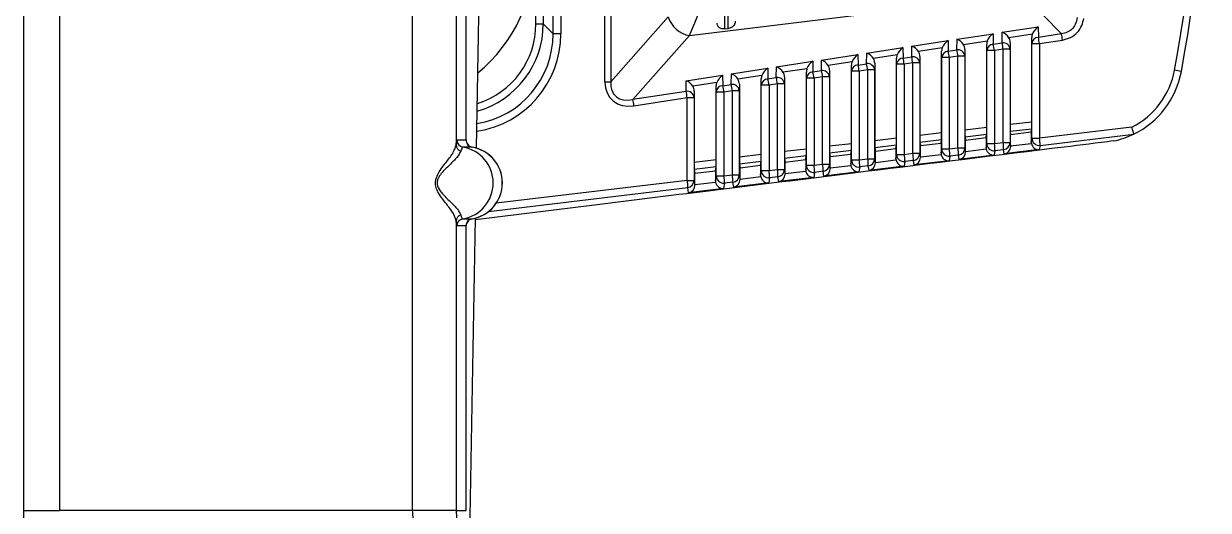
# Model space of a CAD drawing. Extents: x 7 to 135, y 3 to 97.
# Drawn here: x 60.653 to 62.281, y 40.507 to 41.176 of the extents above; entities that cross this region are included whole.
import ezdxf

# ---------------------------------------------------------------- set-up
doc = ezdxf.new("R2010")
doc.units = 0
doc.header["$MEASUREMENT"] = 0
doc.layers.add('OBJECT', color=7, linetype='CONTINUOUS')

msp = doc.modelspace()

# ---------------------------------------------------------------- linework, layer by layer
at = {"layer": 'OBJECT'}
for p, q in [((60.6532, 39.8864), (60.6532, 43.2274)), ((60.6532, 40.5066), (60.6532, 42.6072)), ((60.7022, 42.6072), (60.7022, 40.5066)), ((61.1876, 40.5066), (61.1876, 42.6072)), ((61.4519, 41.096), (61.4519, 41.938)), ((61.46, 41.938), (61.46, 41.096)), ((61.3809, 41.162), (61.3809, 41.872)), ((61.3914, 41.872), (61.3914, 41.162)), ((61.6165, 41.8652), (61.6165, 41.1688)), ((61.6212, 41.1693), (61.6212, 41.8646)), ((61.3572, 41.1757), (61.3572, 41.8583)), ((61.3672, 41.8583), (61.3672, 41.1757)), ((61.2475, 41.5044), (61.2475, 41.0094)), ((61.2757, 41.0047), (61.2845, 41.5127)), ((61.2613, 41.016), (61.2613, 41.4978)), ((61.5682, 41.1596), (62.0269, 41.2159)), ((62.0269, 41.2159), (62.0794, 41.162)), ((61.539, 41.1854), (61.46, 41.096)), ((61.3572, 41.1757), (61.3672, 41.1757)), ((61.3809, 41.162), (61.3672, 41.1757)), ((61.3914, 41.162), (61.3809, 41.162)), ((61.6165, 41.1688), (61.6212, 41.1693)), ((61.936, 41.1546), (61.9856, 41.1622)), ((61.9856, 41.1622), (61.9858, 41.1477)), ((61.9978, 41.1495), (61.998, 41.1641)), ((61.998, 41.1641), (62.0476, 41.1717)), ((62.0395, 41.1616), (62.0071, 41.1567)), ((62.0476, 41.1717), (62.0478, 41.1572)), ((62.0794, 41.162), (62.0478, 41.1572)), ((61.4904, 41.0716), (61.5682, 41.1596)), ((61.8737, 41.1305), (61.8739, 41.1451)), ((61.8739, 41.1451), (61.9236, 41.1527)), ((61.9236, 41.1527), (61.9239, 41.1382)), ((61.9357, 41.14), (61.936, 41.1546)), ((61.9776, 41.1521), (61.9451, 41.1471)), ((61.9769, 41.1391), (61.9768, 41.1475)), ((61.9768, 41.0337), (61.9768, 41.1475)), ((61.9858, 41.1477), (61.9978, 41.1495)), ((62.009, 41.15), (62.0088, 41.1409)), ((62.009, 41.15), (62.009, 41.0376)), ((62.0389, 41.1486), (62.0387, 41.1571)), ((62.0387, 41.0411), (62.0387, 41.1571)), ((62.0389, 41.0186), (62.0389, 41.1486)), ((62.0389, 41.1486), (62.0494, 41.1486)), ((62.0494, 41.1486), (62.081, 41.1534)), ((62.0494, 41.1486), (62.0494, 41.0186)), ((61.7499, 41.126), (61.7997, 41.1337)), ((61.7997, 41.1337), (61.7999, 41.1191)), ((61.8117, 41.1209), (61.8119, 41.1355)), ((61.8119, 41.1355), (61.8617, 41.1432)), ((61.8536, 41.1331), (61.821, 41.1281)), ((61.8529, 41.1201), (61.8528, 41.1285)), ((61.8528, 41.0188), (61.8528, 41.1285)), ((61.8617, 41.1432), (61.8619, 41.1287)), ((61.8619, 41.1287), (61.8737, 41.1305)), ((61.9156, 41.1426), (61.8831, 41.1376)), ((61.8849, 41.131), (61.8848, 41.1219)), ((61.8849, 41.131), (61.8849, 41.0227)), ((61.9149, 41.1296), (61.9148, 41.138)), ((61.9148, 41.0263), (61.9148, 41.138)), ((61.9254, 41.1296), (61.9149, 41.1296)), ((61.9149, 41.0037), (61.9149, 41.1296)), ((61.9239, 41.1382), (61.9357, 41.14)), ((61.9373, 41.1314), (61.9254, 41.1296)), ((61.9254, 41.1296), (61.9254, 41.0037)), ((61.9373, 41.0051), (61.9373, 41.1314)), ((61.9468, 41.1314), (61.9373, 41.1314)), ((61.9469, 41.1405), (61.9468, 41.1314)), ((61.9468, 41.1314), (61.9468, 41.0051)), ((61.9469, 41.1405), (61.9469, 41.0301)), ((61.9874, 41.1391), (61.9769, 41.1391)), ((61.9769, 41.0111), (61.9769, 41.1391)), ((61.9994, 41.1409), (61.9874, 41.1391)), ((61.9874, 41.1391), (61.9874, 41.0111)), ((61.9994, 41.0125), (61.9994, 41.1409)), ((62.0088, 41.1409), (61.9994, 41.1409)), ((62.0088, 41.1409), (62.0088, 41.0125)), ((61.6258, 41.107), (61.6758, 41.1146)), ((61.6758, 41.1146), (61.676, 41.1001)), ((61.6876, 41.1019), (61.6879, 41.1165)), ((61.6879, 41.1165), (61.7377, 41.1242)), ((61.7297, 41.1141), (61.697, 41.1091)), ((61.7377, 41.1242), (61.7379, 41.1096)), ((61.7497, 41.1114), (61.7499, 41.126)), ((61.7917, 41.1236), (61.759, 41.1186)), ((61.7609, 41.1119), (61.7607, 41.1028)), ((61.7609, 41.1119), (61.7609, 41.0078)), ((61.791, 41.1105), (61.7908, 41.119)), ((61.7908, 41.0114), (61.7908, 41.119)), ((61.7999, 41.1191), (61.8117, 41.1209)), ((61.8133, 41.1123), (61.8015, 41.1105)), ((61.8133, 40.9902), (61.8133, 41.1123)), ((61.8227, 41.1123), (61.8133, 41.1123)), ((61.8229, 41.1215), (61.8227, 41.1123)), ((61.8227, 41.1123), (61.8227, 40.9902)), ((61.8229, 41.1215), (61.8229, 41.0152)), ((61.8635, 41.1201), (61.8529, 41.1201)), ((61.8529, 40.9962), (61.8529, 41.1201)), ((61.8753, 41.1219), (61.8635, 41.1201)), ((61.8635, 41.1201), (61.8635, 40.9962)), ((61.8753, 40.9977), (61.8753, 41.1219)), ((61.8848, 41.1219), (61.8753, 41.1219)), ((61.8848, 41.1219), (61.8848, 40.9977)), ((61.4519, 41.096), (61.46, 41.096)), ((61.5636, 41.0829), (61.5638, 41.0975)), ((61.5638, 41.0975), (61.6138, 41.1051)), ((61.6138, 41.1051), (61.614, 41.0906)), ((61.6256, 41.0924), (61.6258, 41.107)), ((61.6677, 41.1046), (61.6349, 41.0995)), ((61.667, 41.0915), (61.6669, 41.1)), ((61.6669, 40.9965), (61.6669, 41.1)), ((61.676, 41.1001), (61.6876, 41.1019)), ((61.6988, 41.1024), (61.6987, 41.0933)), ((61.6988, 41.1024), (61.6988, 41.0004)), ((61.729, 41.101), (61.7289, 41.1095)), ((61.7289, 41.004), (61.7289, 41.1095)), ((61.7395, 41.101), (61.729, 41.101)), ((61.729, 40.9814), (61.729, 41.101)), ((61.7379, 41.1096), (61.7497, 41.1114)), ((61.7512, 41.1028), (61.7395, 41.101)), ((61.7395, 41.101), (61.7395, 40.9814)), ((61.7512, 40.9828), (61.7512, 41.1028)), ((61.7607, 41.1028), (61.7512, 41.1028)), ((61.7607, 41.1028), (61.7607, 40.9828)), ((61.8015, 41.1105), (61.791, 41.1105)), ((61.791, 40.9888), (61.791, 41.1105)), ((61.8015, 41.1105), (61.8015, 40.9888)), ((61.5636, 41.0829), (61.4904, 41.0716)), ((61.6057, 41.0951), (61.5729, 41.09)), ((61.5748, 41.0834), (61.5746, 41.0743)), ((61.5748, 41.0834), (61.5748, 40.9855)), ((61.6051, 41.082), (61.6049, 41.0905)), ((61.6049, 40.9891), (61.6049, 41.0905)), ((61.6051, 40.9665), (61.6051, 41.082)), ((61.6156, 41.082), (61.6051, 41.082)), ((61.614, 41.0906), (61.6256, 41.0924)), ((61.6272, 41.0838), (61.6156, 41.082)), ((61.6156, 41.082), (61.6156, 40.9665)), ((61.6272, 40.9679), (61.6272, 41.0838)), ((61.6367, 41.0838), (61.6272, 41.0838)), ((61.6368, 41.0929), (61.6367, 41.0838)), ((61.6367, 41.0838), (61.6367, 40.9679)), ((61.6368, 41.0929), (61.6368, 40.9929)), ((61.667, 40.9739), (61.667, 41.0915)), ((61.6776, 41.0915), (61.667, 41.0915)), ((61.6892, 41.0933), (61.6776, 41.0915)), ((61.6776, 41.0915), (61.6776, 40.9739)), ((61.6892, 40.9753), (61.6892, 41.0933)), ((61.6987, 41.0933), (61.6892, 41.0933)), ((61.6987, 41.0933), (61.6987, 40.9753)), ((61.4919, 41.063), (61.5652, 41.0743)), ((61.5652, 40.9604), (61.5652, 41.0743)), ((61.5652, 41.0743), (61.5746, 41.0743)), ((61.5746, 41.0743), (61.5746, 40.9604)), ((61.9469, 41.0301), (61.9768, 41.0337)), ((62.009, 41.0376), (62.0387, 41.0411)), ((62.0386, 41.0311), (62.009, 41.0276)), ((62.038, 41.027), (62.0386, 41.0311)), ((62.1764, 41.0338), (62.0494, 41.0186)), ((61.2485, 41.0161), (61.261, 41.0161)), ((61.261, 41.0161), (61.2613, 41.016)), ((61.8229, 41.0152), (61.8528, 41.0188)), ((61.8849, 41.0227), (61.9148, 41.0263)), ((61.9147, 41.0163), (61.885, 41.0127)), ((61.914, 41.0118), (61.9147, 41.0163)), ((61.9767, 41.0237), (61.947, 41.0201)), ((61.947, 41.0201), (61.9477, 41.0159)), ((61.9477, 41.0159), (61.976, 41.0194)), ((61.9477, 41.0003), (61.9477, 41.0159)), ((61.976, 41.0194), (61.9767, 41.0237)), ((61.976, 41.0194), (61.976, 41.0055)), ((62.009, 41.0276), (62.0097, 41.0235)), ((62.0097, 41.0235), (62.038, 41.027)), ((62.0097, 41.0079), (62.0097, 41.0235)), ((62.038, 41.027), (62.038, 41.0131)), ((62.038, 41.0131), (62.0389, 41.0186)), ((62.0389, 41.0186), (62.0494, 41.0186)), ((62.0501, 41.0086), (62.1788, 41.0241)), ((62.1788, 41.0241), (62.1787, 41.0241)), ((61.2693, 41.0062), (61.2568, 41.0062)), ((61.2696, 41.0062), (61.2693, 41.0062)), ((61.6988, 41.0004), (61.7289, 41.004)), ((61.7609, 41.0078), (61.7908, 41.0114)), ((61.7908, 41.0014), (61.7609, 40.9978)), ((61.79, 40.9966), (61.7908, 41.0014)), ((61.8527, 41.0088), (61.823, 41.0053)), ((61.823, 41.0053), (61.8237, 41.0007)), ((61.8237, 41.0007), (61.852, 41.0042)), ((61.8237, 40.9851), (61.8237, 41.0007)), ((61.852, 41.0042), (61.8527, 41.0088)), ((61.852, 41.0042), (61.852, 40.9903)), ((61.885, 41.0127), (61.8857, 41.0083)), ((61.8857, 41.0083), (61.914, 41.0118)), ((61.8857, 40.9927), (61.8857, 41.0083)), ((61.914, 41.0118), (61.914, 40.9979)), ((61.914, 40.9979), (61.9149, 41.0037)), ((61.9149, 41.0037), (61.9254, 41.0037)), ((61.9254, 41.0037), (61.9373, 41.0051)), ((61.9373, 41.0051), (61.9468, 41.0051)), ((61.9468, 41.0051), (61.9477, 40.9996)), ((61.9477, 41.0003), (61.9761, 41.0038)), ((61.976, 41.0055), (61.9769, 41.0111)), ((61.9769, 41.0111), (61.9874, 41.0111)), ((61.9881, 41.0012), (61.9871, 40.9951)), ((61.9874, 41.0111), (61.9994, 41.0125)), ((62, 41.0026), (61.9881, 41.0012)), ((61.9994, 41.0125), (62.0088, 41.0125)), ((62.001, 40.9968), (62, 41.0026)), ((62.0491, 41.0027), (62.001, 40.9968)), ((62.0088, 41.0125), (62.0097, 41.0072)), ((62.0097, 41.0079), (62.0381, 41.0114)), ((62.0501, 41.0086), (62.0491, 41.0027)), ((61.5748, 40.9855), (61.6049, 40.9891)), ((61.6368, 40.9929), (61.6669, 40.9965)), ((61.6668, 40.9865), (61.6369, 40.9829)), ((61.6369, 40.9829), (61.6377, 40.9779)), ((61.666, 40.9813), (61.6668, 40.9865)), ((61.7288, 40.994), (61.6989, 40.9904)), ((61.6989, 40.9904), (61.6997, 40.9855)), ((61.6997, 40.9855), (61.728, 40.989)), ((61.6997, 40.9699), (61.6997, 40.9855)), ((61.728, 40.989), (61.7288, 40.994)), ((61.728, 40.989), (61.728, 40.9751)), ((61.7395, 40.9814), (61.7512, 40.9828)), ((61.7512, 40.9828), (61.7607, 40.9828)), ((61.7607, 40.9828), (61.7617, 40.9768)), ((61.7609, 40.9978), (61.7617, 40.9931)), ((61.7617, 40.9931), (61.79, 40.9966)), ((61.7617, 40.9775), (61.7617, 40.9931)), ((61.79, 40.9966), (61.79, 40.9827)), ((61.79, 40.9827), (61.791, 40.9888)), ((61.791, 40.9888), (61.8015, 40.9888)), ((61.8015, 40.9888), (61.8133, 40.9902)), ((61.8133, 40.9902), (61.8227, 40.9902)), ((61.8227, 40.9902), (61.8237, 40.9844)), ((61.8237, 40.9851), (61.8521, 40.9886)), ((61.852, 40.9903), (61.8529, 40.9962)), ((61.8529, 40.9962), (61.8635, 40.9962)), ((61.8642, 40.9863), (61.8631, 40.9799)), ((61.8635, 40.9962), (61.8753, 40.9977)), ((61.876, 40.9877), (61.8642, 40.9863)), ((61.8753, 40.9977), (61.8848, 40.9977)), ((61.877, 40.9816), (61.876, 40.9877)), ((61.9251, 40.9875), (61.877, 40.9816)), ((61.8848, 40.9977), (61.8857, 40.992)), ((61.8857, 40.9927), (61.9141, 40.9962)), ((61.9261, 40.9938), (61.9251, 40.9875)), ((61.938, 40.9952), (61.9261, 40.9938)), ((61.939, 40.9892), (61.938, 40.9952)), ((61.9871, 40.9951), (61.939, 40.9892)), ((61.6048, 40.9791), (61.5748, 40.9755)), ((61.5748, 40.9755), (61.5757, 40.9703)), ((61.5757, 40.9703), (61.604, 40.9737)), ((61.5757, 40.9546), (61.5757, 40.9703)), ((61.604, 40.9737), (61.6048, 40.9791)), ((61.604, 40.9737), (61.604, 40.9599)), ((61.604, 40.9599), (61.6051, 40.9665)), ((61.6051, 40.9665), (61.6156, 40.9665)), ((61.6156, 40.9665), (61.6272, 40.9679)), ((61.6272, 40.9679), (61.6367, 40.9679)), ((61.6367, 40.9679), (61.6377, 40.9615)), ((61.6377, 40.9779), (61.666, 40.9813)), ((61.6377, 40.9622), (61.6377, 40.9779)), ((61.6377, 40.9622), (61.6661, 40.9657)), ((61.666, 40.9813), (61.666, 40.9675)), ((61.666, 40.9675), (61.667, 40.9739)), ((61.667, 40.9739), (61.6776, 40.9739)), ((61.6776, 40.9739), (61.6892, 40.9753)), ((61.6899, 40.9654), (61.6782, 40.964)), ((61.6892, 40.9753), (61.6987, 40.9753)), ((61.691, 40.9587), (61.6899, 40.9654)), ((61.6987, 40.9753), (61.6997, 40.9692)), ((61.6997, 40.9699), (61.7281, 40.9733)), ((61.728, 40.9751), (61.729, 40.9814)), ((61.729, 40.9814), (61.7395, 40.9814)), ((61.7402, 40.9715), (61.7391, 40.9646)), ((61.7519, 40.9729), (61.7402, 40.9715)), ((61.753, 40.9663), (61.7519, 40.9729)), ((61.8011, 40.9722), (61.753, 40.9663)), ((61.7617, 40.9775), (61.7901, 40.981)), ((61.8022, 40.9789), (61.8011, 40.9722)), ((61.814, 40.9803), (61.8022, 40.9789)), ((61.815, 40.974), (61.814, 40.9803)), ((61.8631, 40.9799), (61.815, 40.974)), ((61.2921, 40.9177), (61.5658, 40.9505)), ((61.5652, 40.9604), (61.3026, 40.9289)), ((61.5652, 40.9604), (61.5746, 40.9604)), ((61.567, 40.9435), (61.5658, 40.9505)), ((61.6151, 40.9494), (61.567, 40.9435)), ((61.5746, 40.9604), (61.5757, 40.9539)), ((61.5757, 40.9546), (61.6041, 40.9581)), ((61.6163, 40.9566), (61.6151, 40.9494)), ((61.6279, 40.958), (61.6163, 40.9566)), ((61.629, 40.9511), (61.6279, 40.958)), ((61.6771, 40.957), (61.629, 40.9511)), ((61.6782, 40.964), (61.6771, 40.957)), ((61.7391, 40.9646), (61.691, 40.9587)), ((61.445, 40.9274), (61.274, 40.9064)), ((61.2475, 40.9044), (61.2475, 40.5066)), ((61.2485, 40.8977), (61.2475, 40.9044)), ((61.2568, 40.9076), (61.2693, 40.9076)), ((61.2664, 40.472), (61.274, 40.9086)), ((61.2693, 40.9076), (61.2696, 40.9076)), ((61.261, 40.8977), (61.2485, 40.8977)), ((61.2613, 40.8978), (61.261, 40.8977)), ((61.2613, 40.5066), (61.2613, 40.8978)), ((60.6532, 40.5066), (60.7022, 40.5066)), ((61.1876, 40.5066), (60.7022, 40.5066)), ((61.2475, 40.5066), (61.1876, 40.5066)), ((61.2475, 40.5066), (61.2613, 40.5066))]:
    msp.add_line(p, q, dxfattribs=at)
at = {"layer": 'OBJECT', "flags": 128}
msp.add_lwpolyline([(61.5682, 41.1596), (61.5714, 41.1674), (61.5755, 41.1773), (61.5803, 41.1888), (61.5855, 41.2015), (61.591, 41.2147)], dxfattribs=at)
at = {"layer": 'OBJECT'}
for centre, radius, start, end in [((60.0319, 41.517), 2.24, 349.5863, 10.4137), ((60.0314, 41.517), 2.25, 349.5863, 10.4137), ((61.1364, 41.277), 0.22, 309.8996, 0), ((61.5748, 41.1964), 0.0374, 197.1828, 259.8172), ((61.969, 41.1373), 0.1132, 8.2202, 12.6469), ((61.9861, 41.1384), 0.00928, 91.9128, 175.8106), ((61.8749, 41.1228), 0.1137, 8.2265, 12.633), ((61.9993, 41.14), 0.0096, 5.3171, 98.953), ((61.8874, 41.1247), 0.1132, 8.2202, 12.6469), ((62.0481, 41.1479), 0.00928, 91.9181, 175.8053), ((61.9371, 41.1324), 0.1134, 8.2254, 12.6417), ((61.8622, 41.1194), 0.00928, 91.9143, 175.8091), ((61.7509, 41.1038), 0.1137, 8.2311, 12.6359), ((61.8752, 41.121), 0.0096, 5.3135, 98.9536), ((61.763, 41.1056), 0.1134, 8.2254, 12.6416), ((61.9242, 41.1289), 0.00928, 91.9181, 175.8053), ((61.8132, 41.1133), 0.1134, 8.2253, 12.6418), ((61.9372, 41.1305), 0.0096, 5.3133, 98.9538), ((61.8244, 41.115), 0.1141, 8.2392, 12.6279), ((61.8002, 41.1099), 0.00928, 91.9207, 175.8027), ((61.6895, 41.0944), 0.1132, 8.2202, 12.6469), ((61.8132, 41.1115), 0.0096, 5.3133, 98.9538), ((61.701, 41.0961), 0.1134, 8.2253, 12.6418), ((62.1268, 41.132), 0.11, 296.7863, 349.5863), ((62.1932, 40.8723), 0.2434, 77.8943, 80.1264), ((61.6763, 41.0908), 0.00928, 91.9124, 175.811), ((61.565, 41.0752), 0.1137, 8.2311, 12.6359), ((61.6891, 41.0924), 0.0096, 5.3133, 98.9538), ((61.5763, 41.0769), 0.1141, 8.2393, 12.6278), ((61.7383, 41.1004), 0.00928, 91.9181, 175.8053), ((61.6273, 41.0848), 0.1134, 8.2253, 12.6418), ((61.7512, 41.1019), 0.0096, 5.3117, 98.9554), ((61.6393, 41.0866), 0.1132, 8.2202, 12.6469), ((62.1263, 41.132), 0.12, 295.9218, 349.5863), ((61.5651, 41.0734), 0.0096, 5.3133, 98.9538), ((61.4529, 41.058), 0.1134, 8.2254, 12.6417), ((61.6143, 41.0813), 0.00928, 91.9207, 175.8027), ((61.5036, 41.0658), 0.1132, 8.2202, 12.6469), ((61.6271, 41.0829), 0.0096, 5.3133, 98.9541), ((61.5149, 41.0676), 0.1134, 8.2254, 12.6418), ((61.3794, 41.0468), 0.1137, 8.2265, 12.633), ((61.2585, 41.0161), 0.01, 179.995, 260.4041), ((61.271, 41.0161), 0.01, 179.9956, 260.3995), ((62.0489, 41.0186), 0.01, 180.0772, 276.9888), ((61.9964, 41.0099), 0.0537, 358.6692, 9.2874), ((62.1263, 41.132), 0.12, 282.1071, 295.9218), ((61.2571, 41.0096), 0.00955, 181.2561, 249.7851), ((61.2485, 40.9569), 0.05, 279.6019, 80.3981), ((61.261, 40.9569), 0.05, 279.6011, 80.3989), ((61.2611, 40.9569), 0.05, 279.7317, 80.2565), ((61.9249, 41.0037), 0.01, 180.0786, 276.9904), ((61.8724, 40.995), 0.0537, 358.6744, 9.2888), ((61.8843, 40.9964), 0.0537, 358.6692, 9.2874), ((61.9368, 41.0051), 0.01, 276.9747, 359.9372), ((61.9869, 41.0111), 0.01, 180.0756, 276.9904), ((61.9344, 41.0024), 0.0537, 358.6744, 9.2888), ((61.9464, 41.0039), 0.0537, 358.6744, 9.2888), ((61.9988, 41.0126), 0.01, 276.9765, 359.9353), ((61.6982, 40.9741), 0.0537, 358.6744, 9.2889), ((61.7507, 40.9828), 0.01, 276.9728, 359.9426), ((61.801, 40.9888), 0.01, 180.0815, 276.9875), ((61.7485, 40.9801), 0.0537, 358.6744, 9.2888), ((61.7603, 40.9815), 0.0537, 358.6744, 9.2889), ((61.8127, 40.9902), 0.01, 276.9766, 359.9389), ((61.8629, 40.9963), 0.01, 180.0755, 276.9906), ((61.8105, 40.9876), 0.0537, 358.6692, 9.2874), ((61.8223, 40.989), 0.0537, 358.6691, 9.2874), ((61.8748, 40.9977), 0.01, 276.9746, 359.9371), ((61.6151, 40.9665), 0.01, 180.0817, 276.9875), ((61.5626, 40.9578), 0.0537, 358.6744, 9.2889), ((61.5742, 40.9592), 0.0537, 358.6692, 9.2874), ((61.6267, 40.9679), 0.01, 276.9745, 359.9372), ((61.677, 40.9739), 0.01, 180.0756, 276.9906), ((61.6246, 40.9653), 0.0537, 358.6691, 9.2874), ((61.6362, 40.9667), 0.0537, 358.6692, 9.2874), ((61.6887, 40.9753), 0.01, 276.9746, 359.9371), ((61.739, 40.9814), 0.01, 180.0776, 276.9916), ((61.6864, 40.9727), 0.0538, 358.6834, 9.2799), ((61.5122, 40.9518), 0.0537, 358.6744, 9.2888), ((61.5646, 40.9605), 0.01, 276.9769, 359.9388), ((61.2571, 40.9042), 0.00955, 110.2149, 178.744), ((61.2585, 40.8977), 0.01, 99.5958, 180.0051), ((61.271, 40.8977), 0.01, 99.6004, 180.0045)]:
    msp.add_arc(centre, radius, start, end, dxfattribs=at)
for centre, major_axis, ratio, start_param, end_param in [((61.2565, 41.1624), (-0.0387, 0.1299), 0.994537, 2.99639, 4.421336), ((61.2559, 41.1624), (-0.0407, 0.1188), 0.993756, 2.97284, 4.380952), ((61.2418, 41.1766), (0.089, -0.089), 0.993631, 5.775852, 7.064785), ((61.2418, 41.1766), (0.0819, -0.0819), 0.992433, 5.801927, 7.064785), ((61.9867, 41.1536), (0.00828, 0.00979), 0.557988, 1.093963, 2.148375), ((61.999, 41.1555), (0.00883, -0.00769), 0.591833, 1.09893, 2.153342), ((62.0487, 41.1573), (0.0009, 0.0115), 0.862782, 1.251345, 1.657606), ((62.0486, 41.1631), (0.00828, 0.00979), 0.557988, 1.093963, 2.148375), ((61.875, 41.1365), (0.00883, -0.00769), 0.591833, 1.09893, 2.153342), ((61.9247, 41.1441), (0.00828, 0.00979), 0.557988, 1.093963, 2.148375), ((61.937, 41.146), (0.00883, -0.00769), 0.591833, 1.09893, 2.153342), ((61.9369, 41.1401), (0.0012, 0.0115), 0.861198, 4.83308, 5.450813), ((61.9868, 41.1478), (0.0009, 0.0115), 0.862782, 1.251345, 1.657606), ((61.999, 41.1497), (0.0012, 0.0115), 0.861198, 4.83308, 5.450813), ((61.8008, 41.1251), (0.00828, 0.00979), 0.557988, 1.093963, 2.148375), ((61.813, 41.1269), (0.00883, -0.00769), 0.591833, 1.09893, 2.153342), ((61.8628, 41.1288), (0.0009, 0.0115), 0.862782, 1.251345, 1.657606), ((61.8627, 41.1346), (0.00828, 0.00979), 0.557988, 1.093963, 2.148375), ((61.8749, 41.1306), (0.0012, 0.0115), 0.861198, 4.83308, 5.450813), ((61.9248, 41.1383), (0.0009, 0.0115), 0.862782, 1.251345, 1.657606), ((61.6768, 41.106), (0.00828, 0.00979), 0.557988, 1.093963, 2.148375), ((61.6889, 41.1079), (0.00883, -0.00769), 0.591833, 1.09893, 2.153342), ((61.7389, 41.1097), (0.0009, 0.0115), 0.862782, 1.251345, 1.657606), ((61.7388, 41.1156), (0.00828, 0.00979), 0.557988, 1.093963, 2.148375), ((61.7509, 41.1174), (0.00883, -0.00769), 0.591833, 1.09893, 2.153342), ((61.7508, 41.1116), (0.0012, 0.0115), 0.861198, 4.83308, 5.450813), ((61.8008, 41.1193), (0.0009, 0.0115), 0.862782, 1.251345, 1.657606), ((61.8129, 41.1211), (0.0012, 0.0115), 0.861198, 4.83308, 5.450813), ((61.4995, 41.1107), (0.0379, 0.0395), 0.729911, 2.491467, 3.902993), ((61.499, 41.1107), (0.0324, 0.0343), 0.634863, 2.486313, 3.897839), ((61.5648, 41.0889), (0.00883, -0.00769), 0.591833, 1.09893, 2.153342), ((61.6148, 41.0965), (0.00828, 0.00979), 0.557988, 1.093963, 2.148375), ((61.6269, 41.0984), (0.00883, -0.00769), 0.591833, 1.09893, 2.153342), ((61.6268, 41.0925), (0.0012, 0.0115), 0.861198, 4.83308, 5.450813), ((61.6769, 41.1002), (0.0009, 0.0115), 0.862782, 1.251345, 1.657606), ((61.6888, 41.1021), (0.0012, 0.0115), 0.861198, 4.83308, 5.450813), ((61.5648, 41.083), (0.0012, 0.0115), 0.861198, 4.83308, 5.450813), ((61.6149, 41.0907), (0.0009, 0.0115), 0.862782, 1.251345, 1.657606), ((61.9767, 41.0338), (0, 0.0101), 0.008673, 3.195065, 4.707147), ((62.0091, 41.0376), (0, 0.0101), 0.00868, 1.578121, 3.090203), ((62.0386, 41.0412), (0, 0.0101), 0.008673, 3.195065, 4.707147), ((61.823, 41.0153), (0, 0.0101), 0.00868, 1.578121, 3.090203), ((61.8527, 41.0189), (0, 0.0101), 0.008673, 3.195065, 4.707147), ((61.885, 41.0228), (0, 0.0101), 0.00868, 1.578121, 3.090203), ((61.9147, 41.0263), (0, 0.0101), 0.008673, 3.195065, 4.707147), ((61.947, 41.0302), (0, 0.0101), 0.00868, 1.578121, 3.090203), ((61.6989, 41.0004), (0, 0.0101), 0.00868, 1.578121, 3.090203), ((61.7288, 41.004), (0, 0.0101), 0.008673, 3.195065, 4.707147), ((61.7609, 41.0079), (0, 0.0101), 0.00868, 1.578121, 3.090203), ((61.7908, 41.0114), (0, 0.0101), 0.008673, 3.195065, 4.707147), ((61.9378, 40.9991), (0.00613, 0.00821), 0.948914, 3.930724, 5.379061), ((61.9478, 41.0003), (0, 0.0101), 0.008662, 1.57186, 1.64196), ((61.986, 41.0055), (-0.0016, -0.00989), 0.998514, 4.873219, 5.047119), ((61.9859, 41.005), (-0.00707, 0.00734), 0.946913, 0.952763, 2.471199), ((61.9998, 41.0067), (0.00613, 0.00821), 0.948914, 3.930724, 5.379061), ((62.0098, 41.0079), (0, 0.0101), 0.008662, 1.57186, 1.64196), ((62.048, 41.0131), (-0.0016, -0.00989), 0.998514, 4.873219, 5.047119), ((62.0479, 41.0126), (-0.00707, 0.00734), 0.946913, 0.952763, 2.471199), ((61.5749, 40.9855), (0, 0.0101), 0.00868, 1.578121, 3.090203), ((61.6048, 40.9891), (0, 0.0101), 0.008673, 3.195065, 4.707147), ((61.6369, 40.993), (0, 0.0101), 0.00868, 1.578121, 3.090203), ((61.6668, 40.9966), (0, 0.0101), 0.008673, 3.195065, 4.707147), ((61.8, 40.9827), (-0.0016, -0.00989), 0.998514, 4.873219, 5.047119), ((61.8138, 40.9839), (0.00613, 0.00821), 0.948914, 3.930724, 5.379061), ((61.8238, 40.9851), (0, 0.0101), 0.008662, 1.57186, 1.64196), ((61.862, 40.9903), (-0.0016, -0.00989), 0.998514, 4.873219, 5.047119), ((61.8619, 40.9898), (-0.00707, 0.00734), 0.946913, 0.952763, 2.471199), ((61.8758, 40.9915), (0.00613, 0.00821), 0.948914, 3.930724, 5.379061), ((61.8858, 40.9927), (0, 0.0101), 0.008662, 1.57186, 1.64196), ((61.924, 40.9979), (-0.0016, -0.00989), 0.998514, 4.873219, 5.047119), ((61.9239, 40.9974), (-0.00707, 0.00734), 0.946913, 0.952763, 2.471199), ((61.676, 40.9675), (-0.0016, -0.00989), 0.998514, 4.873219, 5.047119), ((61.6759, 40.9669), (-0.00707, 0.00734), 0.946913, 0.952763, 2.471199), ((61.6898, 40.9686), (0.00613, 0.00821), 0.948914, 3.930724, 5.379061), ((61.6998, 40.9699), (0, 0.0101), 0.008662, 1.57186, 1.64196), ((61.738, 40.9751), (-0.0016, -0.00989), 0.998514, 4.873219, 5.047119), ((61.7379, 40.9745), (-0.00707, 0.00734), 0.946913, 0.952763, 2.471199), ((61.7518, 40.9763), (0.00613, 0.00821), 0.948914, 3.930724, 5.379061), ((61.7618, 40.9775), (0, 0.0101), 0.008662, 1.57186, 1.64196), ((61.7999, 40.9822), (-0.00707, 0.00734), 0.946913, 0.952763, 2.471199), ((61.5658, 40.9534), (0.00613, 0.00821), 0.948914, 3.930724, 5.379061), ((61.5758, 40.9546), (0, 0.0101), 0.008662, 1.57186, 1.64196), ((61.614, 40.9599), (-0.0016, -0.00989), 0.998514, 4.873219, 5.047119), ((61.6139, 40.9593), (-0.00707, 0.00734), 0.946913, 0.952763, 2.471199), ((61.6278, 40.961), (0.00613, 0.00821), 0.948914, 3.930724, 5.379061), ((61.6378, 40.9623), (0, 0.0101), 0.008662, 1.57186, 1.64196)]:
    msp.add_ellipse(centre, major_axis=major_axis, ratio=ratio, start_param=start_param, end_param=end_param, dxfattribs=at)
for points, knots in [([(61.6312, 41.1796), (61.631, 41.178), (61.6307, 41.1753), (61.6283, 41.1723), (61.6256, 41.1705), (61.6231, 41.1696), (61.6217, 41.1694), (61.6212, 41.1693)], [0, 0, 0, 0, 0.345929, 0.577482, 0.767326, 0.928011, 1, 1, 1, 1]), ([(62.1011, 41.1845), (62.1005, 41.1812), (62.0993, 41.1753), (62.0942, 41.1683), (62.0875, 41.1636), (62.0822, 41.1626), (62.0794, 41.162)], [0, 0, 0, 0, 0.295332, 0.524714, 0.754446, 1, 1, 1, 1]), ([(62.081, 41.1534), (62.0848, 41.1544), (62.0924, 41.1563), (62.1017, 41.1636), (62.1079, 41.173), (62.1094, 41.1799), (62.1102, 41.1831)], [0, 0, 0, 0, 0.261886, 0.524407, 0.776422, 1, 1, 1, 1]), ([(61.6165, 41.1688), (61.6156, 41.1687), (61.6137, 41.1686), (61.6112, 41.1691), (61.609, 41.1703), (61.6071, 41.1724), (61.6065, 41.1748), (61.6065, 41.1763), (61.6065, 41.1766)], [0, 0, 0, 0, 0.15034, 0.300701, 0.452228, 0.658968, 0.942854, 1, 1, 1, 1]), ([(62.1788, 41.0241), (62.1788, 41.0243), (62.1788, 41.0246), (62.1784, 41.0264), (62.1778, 41.0289), (62.177, 41.0315), (62.1766, 41.0332), (62.1764, 41.0337), (62.1764, 41.0338)], [0, 0, 0, 0, 0.2192885, 0.4384925, 0.6592347, 0.8829867, 0.9858245, 1, 1, 1, 1]), ([(61.2475, 41.0094), (61.2478, 41.0121), (61.2481, 41.016), (61.2484, 41.0161), (61.2485, 41.0161)], [0, 0, 0, 0, 0.6904, 1, 1, 1, 1]), ([(61.2613, 41.016), (61.2614, 41.0149), (61.2616, 41.0127), (61.2633, 41.0097), (61.2658, 41.0074), (61.2681, 41.0065), (61.2694, 41.0062), (61.2696, 41.0062)], [0, 0, 0, 0, 0.24073, 0.481454, 0.722208, 0.952199, 1, 1, 1, 1]), ([(62.1514, 41.0147), (62.1458, 41.014), (62.1173, 41.0104), (61.9979, 40.9957), (61.7682, 40.9672), (61.5611, 40.9417), (61.445, 40.9274)], [0, 0, 0, 0, 0.024147, 0.120738, 0.507103, 1, 1, 1, 1]), ([(61.2475, 40.9044), (61.2468, 40.9073), (61.2453, 40.9134), (61.2361, 40.9257), (61.2269, 40.9371), (61.2212, 40.9469), (61.2191, 40.9533), (61.2191, 40.9594), (61.2207, 40.9657), (61.2259, 40.9755), (61.2353, 40.9871), (61.2449, 40.9998), (61.2467, 41.0062), (61.2475, 41.0094)], [0, 0, 0, 0, 0.12846, 0.265198, 0.392989, 0.437148, 0.483317, 0.514866, 0.545911, 0.602369, 0.724257, 0.859505, 1, 1, 1, 1]), ([(61.2538, 41.0007), (61.2525, 40.998), (61.2499, 40.9928), (61.2391, 40.9823), (61.229, 40.9727), (61.2231, 40.9644), (61.2214, 40.959), (61.2214, 40.954), (61.2228, 40.9506), (61.2248, 40.947), (61.23, 40.9401), (61.24, 40.9308), (61.2503, 40.9205), (61.2526, 40.9156), (61.2538, 40.9131)], [0, 0, 0, 0, 0.147739, 0.286547, 0.407208, 0.459794, 0.487158, 0.514363, 0.551096, 0.555603, 0.597245, 0.724144, 0.86479, 1, 1, 1, 1]), ([(61.2568, 41.0062), (61.2567, 41.0062), (61.2562, 41.0062), (61.2548, 41.0029), (61.2538, 41.0007)], [0, 0, 0, 0, 0.318593, 1, 1, 1, 1]), ([(61.2538, 40.9131), (61.2543, 40.9116), (61.2557, 40.9076), (61.2564, 40.9076), (61.2568, 40.9076)], [0, 0, 0, 0, 0.382888, 1, 1, 1, 1]), ([(61.2696, 40.9076), (61.2694, 40.9076), (61.2681, 40.9073), (61.2658, 40.9064), (61.2633, 40.9041), (61.2616, 40.9011), (61.2614, 40.8989), (61.2613, 40.8978)], [0, 0, 0, 0, 0.047801, 0.277792, 0.518546, 0.759271, 1, 1, 1, 1]), ([(61.234, 40.4218), (61.224, 40.4308), (61.2064, 40.4468), (61.1901, 40.4781), (61.1883, 40.4983), (61.1876, 40.5066)], [0, 0, 0, 0, 0.4345409, 0.7667183, 1, 1, 1, 1]), ([(61.2475, 40.5066), (61.2481, 40.498), (61.2493, 40.477), (61.2606, 40.4444), (61.2726, 40.428), (61.2794, 40.4186)], [0, 0, 0, 0, 0.231235, 0.561816, 1, 1, 1, 1])]:
    msp.add_open_spline(points, degree=3, knots=knots, dxfattribs=at)

doc.saveas('drawing.dxf')
